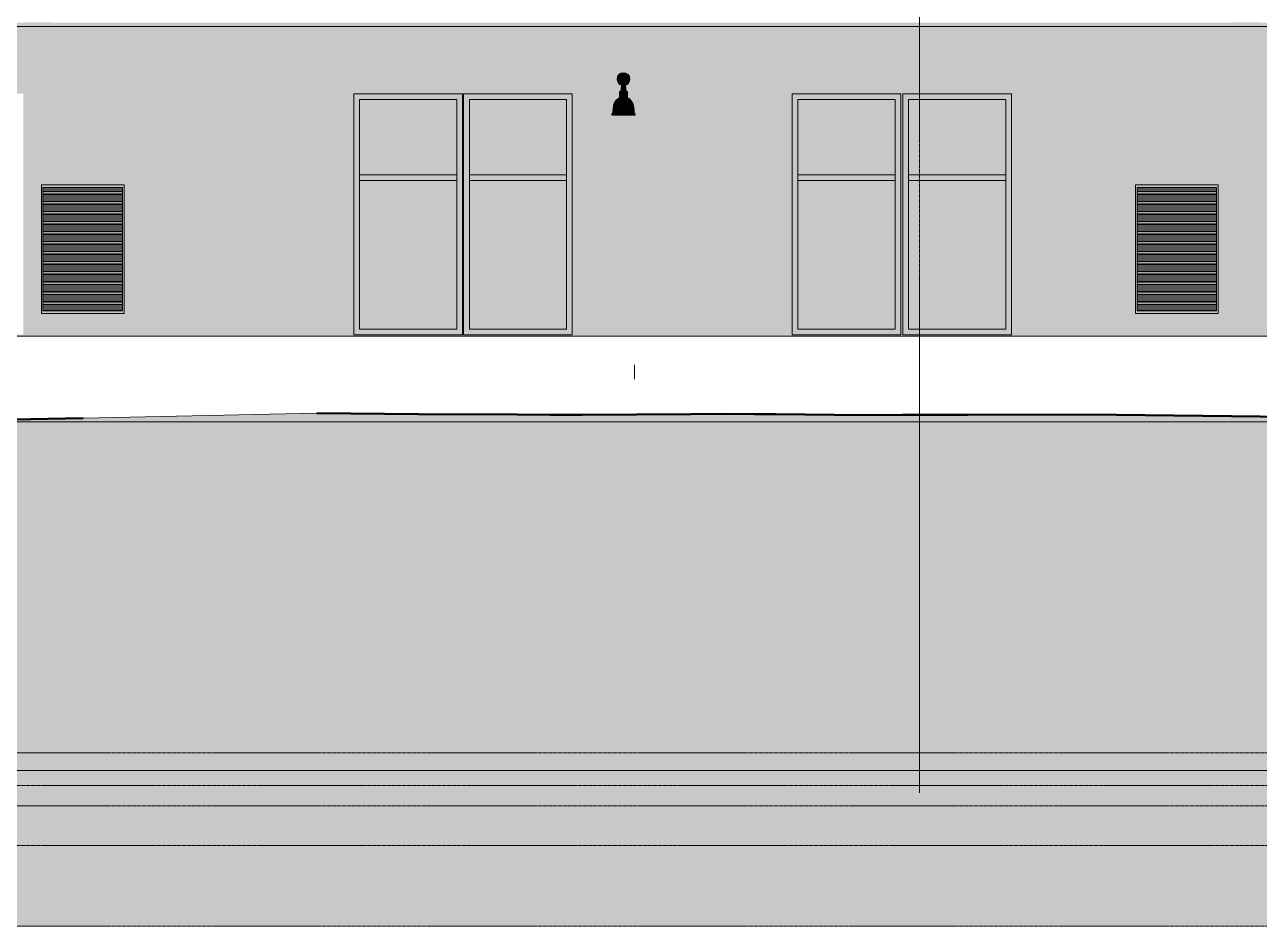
# Model space of a CAD drawing. Header units: inches. Extents: x 1750 to 8392, y -264 to 660.
# Drawn here: x 6224.4 to 6656.6, y -206.6 to 109.1 of the extents above; entities that cross this region are included whole.
import ezdxf

# ---------------------------------------------------------------- set-up
doc = ezdxf.new("R2010")
doc.units = ezdxf.units.IN
doc.header["$MEASUREMENT"] = 0
for name, pattern in [('Aligning Line 1_8_', [0.25, 0.125, -0.125]), ('Grid Line 1_2_', [0.875, 0.5, -0.125, 0.125, -0.125]), ('Hidden 1_8_', [0.1875, 0.125, -0.0625])]:
    doc.linetypes.add(name, pattern=pattern)
for name, color, linetype, lineweight in [('0-4', 50, 'Continuous', 5), ('A-CLNG-1', 13, 'Continuous', 5), ('A-CLNG-2', 13, 'Continuous', 9), ('A-DETL-HDLN-1', 7, 'Hidden 1_8_', 9), ('A-FLOR-LEVL-1', 51, 'Grid Line 1_2_', 9), ('A-GENM', 5, 'Continuous', 9), ('A-GLAZ-1', 151, 'Continuous', 9), ('A-WALL-2', 113, 'Continuous', 9), ('A-WALL-PATT-1', 111, 'Continuous', 9), ('C-TOPO', 7, 'Continuous', 9), ('C-TOPO-1', 250, 'Continuous', 50), ('E-LITE-EQPM', 33, 'Continuous', 9), ('G-ANNO-SYMB', 111, 'Aligning Line 1_8_', 9), ('G-ANNO-SYMB-1', 147, 'Aligning Line 1_8_', 9), ('S-GRID-1', 1, 'Grid Line 1_2_', 9)]:
    doc.layers.add(name, color=color, linetype=linetype, lineweight=lineweight)

# ---------------------------------------------------------------- blocks, each defined once
blk = doc.blocks.new('CTR  - Topography_rvt-2-BUILDING ELEVATION - NORTH')
at = {"layer": 'C-TOPO'}
h = blk.add_hatch(dxfattribs=at)
h.set_pattern_fill('FP_53', color=256, style=0, pattern_type=2)
h.set_pattern_definition([(0, (12, 0), (24, 24), [24, -24]), (0, (12, 9), (24, 24), [24, -24]), (0, (12, 18), (24, 24), [24, -24]), (90, (15, 21), (-24, 24), [24, -24]), (90, (24, 21), (-24, 24), [24, -24]), (90, (33, 21), (-24, 24), [24, -24])])
h.paths.add_polyline_path([(-12266.32, -206.56), (-9756.5, -206.56), (-9756.5, -5.97), (-9850.93, -12.8), (-9884.03, -18), (-9993.08, -25.01), (-10043.15, -28.41), (-10085.62, -27.08), (-10085.62, -27.08), (-10090.52, -26.93), (-10093.89, -27.25), (-10098.38, -27.25), (-10127.62, -30), (-10150.81, -29.98), (-10171.39, -29.95), (-10408.3, -27.43), (-10466.25, -27.56), (-10486.95, -27.6), (-10517.54, -27.24), (-10526.34, -27.22), (-10534.89, -27.12), (-10585.35, -27.54), (-10642.59, -27.26), (-10678.15, -26.98), (-10823.04, -29.95), (-10880.28, -30), (-12280.07, -30), (-12280.07, -206.56), (-12266.59, -206.56)], flags=0)
for p, q in [((-10783.67, 0), (-10731.31, 0)), ((-10674.82, 0), (-10731.31, 0)), ((-10601.9, 0), (-10674.82, 0)), ((-10601.9, 0), (-10519.66, 0)), ((-10519.66, 0), (-10445.05, 0)), ((-10445.05, 0), (-10389.1, 0)), ((-10338.22, 0), (-10389.1, 0)), ((-10823.04, -29.95), (-10759.96, -28.66)), ((-10678.15, -26.98), (-10759.96, -28.66)), ((-10642.59, -27.26), (-10678.15, -26.98)), ((-10642.59, -27.26), (-10608.1, -27.4)), ((-10608.1, -27.4), (-10596.55, -27.49)), ((-10585.35, -27.54), (-10596.55, -27.49)), ((-10547.26, -27.22), (-10585.35, -27.54)), ((-10547.26, -27.22), (-10534.89, -27.12)), ((-10534.89, -27.12), (-10524.96, -27.24)), ((-10517.54, -27.24), (-10524.96, -27.24)), ((-10486.95, -27.6), (-10517.54, -27.24)), ((-10486.95, -27.6), (-10473.28, -27.56)), ((-10450.41, -27.55), (-10473.28, -27.56)), ((-10450.41, -27.55), (-10408.3, -27.43)), ((-10408.3, -27.43), (-10318.31, -28.39))]:
    blk.add_line(p, q, dxfattribs=at)
at = {"layer": 'C-TOPO-1'}
for p, q in [((-10759.96, -28.66), (-10823.04, -29.95)), ((-10642.59, -27.26), (-10678.15, -26.98)), ((-10608.1, -27.4), (-10642.59, -27.26)), ((-10596.55, -27.49), (-10608.1, -27.4)), ((-10585.35, -27.54), (-10596.55, -27.49)), ((-10547.26, -27.22), (-10585.35, -27.54)), ((-10534.89, -27.12), (-10547.26, -27.22)), ((-10524.96, -27.24), (-10534.89, -27.12)), ((-10517.54, -27.24), (-10524.96, -27.24)), ((-10486.95, -27.6), (-10517.54, -27.24)), ((-10473.28, -27.56), (-10486.95, -27.6)), ((-10450.41, -27.55), (-10473.28, -27.56)), ((-10408.3, -27.43), (-10450.41, -27.55)), ((-10318.31, -28.39), (-10408.3, -27.43))]:
    blk.add_line(p, q, dxfattribs=at)
blk = doc.blocks.new('CTR - 1st Phase - Common Walls_rvt-2-BUILDING ELEVATION - NORTH')
at = {"layer": 'A-DETL-HDLN-1'}
blk.add_line((-10567.04, -15.05), (-10567.04, -9.9), dxfattribs=at)
at = {"layer": 'A-FLOR-LEVL-1'}
for p, q in [((-12376.81, 0), (-9659.78, 0)), ((-12376.81, -30), (-9659.78, -30)), ((-12376.81, -152), (-9659.78, -152))]:
    blk.add_line(p, q, dxfattribs=at)
at = {"layer": 'G-ANNO-SYMB-1'}
for p, q in [((-9756.5, -145.84), (-12280.04, -145.84)), ((-9756.5, -164.42), (-12280.07, -164.42))]:
    blk.add_line(p, q, dxfattribs=at)
blk = doc.blocks.new('CTR - 1st Phase -Stairs _ Elevators_rvt-2-BUILDING ELEVATION - NORTH')
at = {"layer": 'A-FLOR-LEVL-1'}
for p, q in [((-12376.81, 0), (-9659.78, 0)), ((-12376.81, -30), (-9659.78, -30)), ((-12376.81, -152), (-9659.78, -152))]:
    blk.add_line(p, q, dxfattribs=at)
at = {"layer": 'G-ANNO-SYMB-1'}
blk.add_line((-9756.5, -206.49), (-12280.07, -206.49), dxfattribs=at)
blk = doc.blocks.new('_THE_ WINDOW _ DOOR - Window - 1st Floor-V39-BUILDING ELEVATION - NORTH')
at = {"layer": 'A-GLAZ-1'}
h = blk.add_hatch(color=256, dxfattribs=at)
h.paths.add_polyline_path([(-10281.01, 0.5), (-10242.99, 0.5), (-10242.99, 84.88), (-10281.01, 84.88), (-10281.01, 68.53)], flags=0)
h.paths.add_polyline_path([(-10244.99, 2.5), (-10279.01, 2.5), (-10279.01, 82.88), (-10244.99, 82.88), (-10244.99, 68.53)], flags=0)
h = blk.add_hatch(color=256, dxfattribs=at)
h.paths.add_polyline_path([(-10279.01, 2.5), (-10244.99, 2.5), (-10244.99, 54.5), (-10279.01, 54.5), (-10279.01, 36.53)], flags=0)
h.paths.add_polyline_path([(-10271.36, 56.5), (-10244.99, 56.5), (-10244.99, 82.88), (-10279.01, 82.88), (-10279.01, 56.5)], flags=0)
blk.add_hatch(color=256, dxfattribs=at).paths.add_polyline_path([(-10244.99, 54.5), (-10244.99, 56.5), (-10279.01, 56.5), (-10279.01, 54.5), (-10250.64, 54.5)], flags=0)
for p, q in [((-10242.99, 84.88), (-10281.01, 84.88)), ((-10281.01, 84.88), (-10281.01, 0.5)), ((-10279.01, 2.5), (-10279.01, 82.88)), ((-10279.01, 82.88), (-10244.99, 82.88)), ((-10244.99, 82.88), (-10244.99, 2.5)), ((-10242.99, 0.5), (-10242.99, 84.88)), ((-10279.01, 56.5), (-10279.01, 54.5)), ((-10244.99, 56.5), (-10279.01, 56.5)), ((-10244.99, 54.5), (-10244.99, 56.5)), ((-10279.01, 54.5), (-10244.99, 54.5)), ((-10281.01, 0.5), (-10242.99, 0.5)), ((-10244.99, 2.5), (-10279.01, 2.5))]:
    blk.add_line(p, q, dxfattribs=at)
blk = doc.blocks.new('_THE_ WINDOW _ DOOR - Window - 1st Floor-2480458-BUILDING ELEVATION - NORTH')
at = {"layer": 'A-GLAZ-1'}
h = blk.add_hatch(color=256, dxfattribs=at)
h.paths.add_polyline_path([(-10475.76, 0.5), (-10473.76, 0.5), (-10473.76, 84.88), (-10511.79, 84.88), (-10511.79, 0.5), (-10509.79, 0.5)], flags=0)
h.paths.add_polyline_path([(-10475.76, 2.5), (-10509.79, 2.5), (-10509.79, 82.88), (-10475.76, 82.88), (-10475.76, 22.68)], flags=0)
h = blk.add_hatch(color=256, dxfattribs=at)
h.paths.add_polyline_path([(-10509.79, 2.5), (-10475.76, 2.5), (-10475.76, 54.5), (-10509.79, 54.5), (-10509.79, 22.68)], flags=0)
h.paths.add_polyline_path([(-10502.14, 56.5), (-10475.76, 56.5), (-10475.76, 82.88), (-10509.79, 82.88), (-10509.79, 56.5), (-10505.68, 56.5)], flags=0)
blk.add_hatch(color=256, dxfattribs=at).paths.add_polyline_path([(-10475.76, 54.5), (-10475.76, 56.5), (-10509.79, 56.5), (-10509.79, 54.5), (-10504.14, 54.5)], flags=0)
for p, q in [((-10511.79, 84.88), (-10511.79, 0.5)), ((-10473.76, 84.88), (-10511.79, 84.88)), ((-10509.79, 82.88), (-10475.76, 82.88)), ((-10509.79, 2.5), (-10509.79, 82.88)), ((-10475.76, 82.88), (-10475.76, 2.5)), ((-10473.76, 0.5), (-10473.76, 84.88)), ((-10475.76, 56.5), (-10509.79, 56.5)), ((-10509.79, 56.5), (-10509.79, 54.5)), ((-10475.76, 54.5), (-10475.76, 56.5)), ((-10509.79, 54.5), (-10475.76, 54.5)), ((-10511.79, 0.5), (-10473.76, 0.5)), ((-10475.76, 2.5), (-10509.79, 2.5))]:
    blk.add_line(p, q, dxfattribs=at)
blk = doc.blocks.new('VISA-OW2400-02-SASS - OW2400-L30K-MVOLT-2031435-BUILDING ELEVATION - NORTH')
at = {"layer": 'E-LITE-EQPM'}
h = blk.add_hatch(color=256, dxfattribs=at)
h.paths.add_polyline_path([(-10214.5, 90.79), (-10214.37, 90.73), (-10214.34, 90.77), (-10214.5, 90.79)], flags=0)
h.paths.add_polyline_path([(-10214.99, 87.83), (-10214.79, 89.24), (-10215.13, 89.55), (-10215.17, 89.68), (-10215.19, 89.69), (-10215.24, 90.05), (-10215.14, 90.32), (-10215.13, 90.38), (-10215.12, 90.44), (-10214.82, 90.73), (-10214.72, 90.75), (-10214.56, 90.84), (-10214.55, 90.79), (-10214.5, 90.79), (-10214.44, 90.84), (-10214.39, 90.79), (-10214.31, 90.85), (-10214.1, 90.75), (-10214.15, 90.83), (-10213.97, 90.72), (-10213.85, 90.65), (-10213.69, 90.46), (-10213.58, 90.19), (-10213.57, 90.02), (-10213.64, 89.66), (-10213.69, 89.63), (-10213.79, 89.41), (-10213.86, 89.35), (-10214.04, 89.22), (-10213.81, 87.83), (-10213.28, 88.05), (-10212.81, 88.41), (-10212.42, 88.96), (-10212.23, 89.42), (-10212.15, 90), (-10212.23, 90.58), (-10212.45, 91.13), (-10212.81, 91.59), (-10213.28, 91.95), (-10213.82, 92.17), (-10214.4, 92.25), (-10214.98, 92.17), (-10215.53, 91.95), (-10215.99, 91.59), (-10216.35, 91.13), (-10216.58, 90.53), (-10216.65, 90), (-10216.58, 89.42), (-10216.35, 88.88), (-10215.99, 88.41), (-10215.53, 88.05), (-10215.13, 87.89)], flags=0)
h = blk.add_hatch(color=256, dxfattribs=at)
h.paths.add_polyline_path([(-10214.4, 89.22), (-10214.42, 90.72), (-10214.56, 90.79), (-10214.59, 90.79), (-10214.6, 90.84), (-10214.71, 90.79), (-10214.75, 90.79), (-10215.14, 90.41), (-10215.14, 90.32), (-10215.21, 90.2), (-10215.23, 89.97), (-10215.17, 89.68), (-10215.13, 89.65), (-10215.13, 89.54), (-10214.77, 89.22), (-10214.48, 89.22)], flags=0)
h.paths.add_polyline_path([(-10214.4, 90.77), (-10214.48, 90.84), (-10214.5, 90.79), (-10214.4, 90.77)], flags=0)
for points in [[(-10214.12, 89.22), (-10214.04, 89.22), (-10213.72, 89.53), (-10213.67, 89.67), (-10213.63, 89.67), (-10213.57, 89.82), (-10213.57, 90.02), (-10213.58, 90.19), (-10213.69, 90.46), (-10213.85, 90.65), (-10214.07, 90.8), (-10214.13, 90.79), (-10214.15, 90.75), (-10214.36, 90.84), (-10214.4, 90.77), (-10214.31, 90.77), (-10214.4, 90.67), (-10214.4, 89.22), (-10214.13, 89.22)], [(-10214.83, 85.93), (-10214.4, 85.93), (-10214.4, 89.22), (-10214.77, 89.22), (-10215.27, 85.93), (-10214.88, 85.93)], [(-10213.82, 85.93), (-10213.5, 85.93), (-10214.07, 89.22), (-10214.4, 89.22), (-10214.4, 85.93), (-10213.85, 85.93)], [(-10215.34, 80.85), (-10214.4, 80.85), (-10214.4, 83.41), (-10215.85, 83.41), (-10216.74, 82.8), (-10217.45, 81.93), (-10217.8, 80.85), (-10215.58, 80.85)], [(-10214.73, 85.29), (-10214.4, 85.29), (-10214.4, 85.54), (-10215.85, 85.54), (-10215.85, 85.29), (-10214.75, 85.29)], [(-10215.85, 83.41), (-10214.4, 83.41), (-10214.42, 83.66), (-10215.85, 83.66)], [(-10215.69, 83.72), (-10214.4, 83.72), (-10214.4, 85.22), (-10215.78, 85.22), (-10215.75, 83.72)], [(-10214.75, 85.54), (-10214.4, 85.54), (-10214.4, 85.65), (-10214.4, 85.67), (-10214.4, 85.7), (-10215.4, 85.67), (-10215.4, 85.65), (-10215.69, 85.62), (-10215.75, 85.54), (-10214.76, 85.54)], [(-10215.6, 85.22), (-10214.4, 85.22), (-10214.4, 85.29), (-10215.66, 85.29)], [(-10214.75, 83.66), (-10214.4, 83.67), (-10214.4, 83.72), (-10215.6, 83.72), (-10215.61, 83.66), (-10214.76, 83.66)], [(-10215.29, 85.74), (-10215.18, 85.72), (-10215.19, 85.7), (-10214.98, 85.72), (-10214.75, 85.72), (-10214.56, 85.7), (-10214.4, 85.73), (-10214.4, 85.93), (-10215.3, 85.93), (-10215.35, 85.82), (-10215.27, 85.81)], [(-10213.93, 85.7), (-10213.68, 85.72), (-10213.57, 85.73), (-10213.5, 85.74), (-10213.51, 85.77), (-10213.5, 85.8), (-10213.45, 85.8), (-10213.41, 85.8), (-10213.5, 85.93), (-10214.4, 85.93), (-10214.4, 85.7), (-10214.04, 85.71), (-10213.93, 85.7)], [(-10213.05, 85.54), (-10213.15, 85.64), (-10214.4, 85.7), (-10214.4, 85.67), (-10214.4, 85.65), (-10214.4, 85.54), (-10213.11, 85.54)], [(-10213.46, 85.29), (-10212.95, 85.29), (-10212.95, 85.54), (-10214.4, 85.54), (-10214.39, 85.29), (-10213.47, 85.29)], [(-10213.97, 85.22), (-10213.21, 85.22), (-10213.15, 85.29), (-10214.4, 85.29), (-10214.4, 85.22), (-10214.04, 85.22)], [(-10213.02, 83.72), (-10213.02, 85.22), (-10214.4, 85.22), (-10214.4, 83.72), (-10213.05, 83.72)], [(-10214.06, 83.66), (-10213.15, 83.66), (-10213.21, 83.72), (-10214.4, 83.72), (-10214.4, 83.66), (-10214.1, 83.66)], [(-10213.01, 83.41), (-10212.95, 83.41), (-10212.95, 83.66), (-10214.4, 83.66), (-10214.4, 83.41), (-10213.05, 83.41)], [(-10213.47, 80.85), (-10211, 80.85), (-10211.41, 82.01), (-10212.21, 82.91), (-10213.01, 83.41), (-10214.4, 83.41), (-10214.4, 80.85), (-10213.66, 80.85)], [(-10218.4, 77.38), (-10214.4, 77.38), (-10214.4, 77.98), (-10218.4, 77.98)], [(-10215.79, 77.98), (-10214.4, 77.98), (-10214.4, 80.85), (-10217.8, 80.85), (-10218.09, 79.24), (-10218.14, 78.7), (-10218.15, 77.98), (-10216.85, 77.98)], [(-10213.32, 77.98), (-10210.65, 77.98), (-10210.68, 78.79), (-10210.76, 79.6), (-10211, 80.85), (-10214.4, 80.85), (-10214.4, 77.98), (-10213.38, 77.98)], [(-10210.89, 77.38), (-10210.41, 77.38), (-10210.41, 77.98), (-10214.4, 77.98), (-10214.4, 77.38), (-10210.97, 77.38)]]:
    blk.add_hatch(color=256, dxfattribs=at).paths.add_polyline_path(points, flags=0)
for p, q in [((-10214.83, 89.22), (-10215.35, 85.93)), ((-10214.4, 89.22), (-10214.77, 89.22)), ((-10214.04, 89.22), (-10214.4, 89.22)), ((-10213.46, 85.93), (-10213.98, 89.22)), ((-10215.85, 85.54), (-10215.85, 85.29)), ((-10214.4, 85.54), (-10215.85, 85.54)), ((-10215.85, 85.29), (-10215.78, 85.22)), ((-10214.4, 85.29), (-10215.85, 85.29)), ((-10215.78, 83.72), (-10215.85, 83.66)), ((-10215.85, 83.66), (-10215.85, 83.41)), ((-10214.4, 83.66), (-10215.85, 83.66)), ((-10214.4, 83.41), (-10215.85, 83.41)), ((-10215.78, 85.22), (-10215.78, 83.72)), ((-10214.4, 85.22), (-10215.78, 85.22)), ((-10214.4, 83.72), (-10215.78, 83.72)), ((-10214.4, 85.7), (-10215.52, 85.7)), ((-10215.35, 85.7), (-10215.09, 85.7)), ((-10214.4, 85.93), (-10215.3, 85.93)), ((-10213.5, 85.93), (-10214.4, 85.93)), ((-10213.29, 85.7), (-10214.4, 85.7)), ((-10212.95, 85.54), (-10214.4, 85.54)), ((-10212.95, 85.29), (-10214.4, 85.29)), ((-10213.02, 85.22), (-10214.4, 85.22)), ((-10213.02, 83.72), (-10214.4, 83.72)), ((-10212.95, 83.66), (-10214.4, 83.66)), ((-10212.95, 83.41), (-10214.4, 83.41)), ((-10213.71, 85.7), (-10213.29, 85.7)), ((-10213.02, 85.22), (-10212.95, 85.29)), ((-10213.02, 83.72), (-10213.02, 85.22)), ((-10212.95, 83.66), (-10213.02, 83.72)), ((-10212.95, 85.29), (-10212.95, 85.54)), ((-10212.95, 83.41), (-10212.95, 83.66)), ((-10218.46, 77.98), (-10218.46, 77.38)), ((-10218.4, 77.98), (-10214.4, 77.98)), ((-10214.4, 77.98), (-10210.41, 77.98)), ((-10210.35, 77.38), (-10210.35, 77.98)), ((-10214.4, 77.38), (-10218.4, 77.38)), ((-10210.41, 77.38), (-10214.4, 77.38))]:
    blk.add_line(p, q, dxfattribs=at)
at = {"layer": 'E-LITE-EQPM', "flags": 128}
for points in [[(-10214.83, 89.22), (-10214.86, 89.24), (-10214.89, 89.26), (-10214.91, 89.29), (-10214.94, 89.31), (-10214.97, 89.34), (-10215, 89.36), (-10215.02, 89.39), (-10215.05, 89.42), (-10215.07, 89.45), (-10215.09, 89.48), (-10215.11, 89.51), (-10215.13, 89.54), (-10215.15, 89.57), (-10215.16, 89.6), (-10215.18, 89.64), (-10215.19, 89.67), (-10215.2, 89.71), (-10215.22, 89.74), (-10215.23, 89.78), (-10215.23, 89.81), (-10215.24, 89.85), (-10215.25, 89.89), (-10215.25, 89.92), (-10215.25, 89.96), (-10215.25, 90), (-10215.25, 90.03), (-10215.25, 90.07), (-10215.25, 90.11), (-10215.24, 90.14), (-10215.24, 90.18), (-10215.23, 90.22), (-10215.22, 90.25), (-10215.21, 90.29), (-10215.2, 90.32), (-10215.18, 90.36), (-10215.17, 90.39), (-10215.15, 90.42), (-10215.13, 90.46), (-10215.12, 90.49), (-10215.1, 90.52), (-10215.07, 90.55), (-10215.05, 90.58), (-10215.03, 90.61), (-10215, 90.63), (-10214.98, 90.66), (-10214.95, 90.68), (-10214.92, 90.71), (-10214.89, 90.73), (-10214.86, 90.75), (-10214.83, 90.77), (-10214.8, 90.79), (-10214.77, 90.81), (-10214.74, 90.83), (-10214.7, 90.84), (-10214.67, 90.86), (-10214.64, 90.87), (-10214.6, 90.88), (-10214.56, 90.89), (-10214.53, 90.9), (-10214.49, 90.91), (-10214.46, 90.91), (-10214.42, 90.92), (-10214.4, 90.92)], [(-10214.4, 90.92), (-10214.37, 90.92), (-10214.33, 90.91), (-10214.29, 90.91), (-10214.26, 90.9), (-10214.22, 90.89), (-10214.19, 90.88), (-10214.15, 90.87), (-10214.12, 90.85), (-10214.08, 90.84), (-10214.05, 90.82), (-10214.02, 90.8), (-10213.99, 90.78), (-10213.95, 90.76), (-10213.92, 90.74), (-10213.9, 90.72), (-10213.87, 90.7), (-10213.84, 90.67), (-10213.81, 90.65), (-10213.79, 90.62), (-10213.76, 90.59), (-10213.74, 90.56), (-10213.72, 90.53), (-10213.7, 90.5), (-10213.68, 90.47), (-10213.66, 90.44), (-10213.64, 90.41), (-10213.63, 90.37), (-10213.61, 90.34), (-10213.6, 90.3), (-10213.59, 90.27), (-10213.58, 90.23), (-10213.57, 90.2), (-10213.56, 90.16), (-10213.56, 90.12), (-10213.55, 90.09), (-10213.55, 90.05), (-10213.55, 90.01), (-10213.55, 89.98), (-10213.55, 89.94), (-10213.56, 89.9), (-10213.56, 89.87), (-10213.57, 89.83), (-10213.57, 89.79), (-10213.58, 89.76), (-10213.59, 89.72), (-10213.61, 89.69), (-10213.62, 89.65), (-10213.63, 89.62), (-10213.65, 89.59), (-10213.67, 89.55), (-10213.68, 89.52), (-10213.7, 89.49), (-10213.73, 89.46), (-10213.75, 89.43), (-10213.77, 89.4), (-10213.8, 89.38), (-10213.82, 89.35), (-10213.85, 89.32), (-10213.88, 89.3), (-10213.9, 89.28), (-10213.93, 89.25), (-10213.96, 89.23), (-10213.98, 89.22)], [(-10217.85, 80.85), (-10217.82, 80.99), (-10217.79, 81.12), (-10217.75, 81.26), (-10217.7, 81.4), (-10217.65, 81.53), (-10217.59, 81.66), (-10217.53, 81.79), (-10217.46, 81.91), (-10217.39, 82.04), (-10217.31, 82.16), (-10217.23, 82.28), (-10217.14, 82.39), (-10217.05, 82.5), (-10216.95, 82.61), (-10216.85, 82.71), (-10216.75, 82.81), (-10216.64, 82.9), (-10216.53, 82.99), (-10216.42, 83.08), (-10216.3, 83.16), (-10216.18, 83.23), (-10216.05, 83.3), (-10215.93, 83.37), (-10215.85, 83.41)], [(-10215.85, 85.54), (-10215.84, 85.56), (-10215.83, 85.57), (-10215.81, 85.58), (-10215.8, 85.59), (-10215.79, 85.61), (-10215.77, 85.62), (-10215.76, 85.63), (-10215.74, 85.64), (-10215.73, 85.65), (-10215.71, 85.66), (-10215.7, 85.66), (-10215.68, 85.67), (-10215.66, 85.68), (-10215.64, 85.68), (-10215.63, 85.69), (-10215.61, 85.69), (-10215.59, 85.7), (-10215.57, 85.7), (-10215.57, 85.7)], [(-10215.57, 85.7), (-10215.56, 85.7), (-10215.55, 85.7), (-10215.55, 85.7), (-10215.54, 85.71), (-10215.53, 85.71), (-10215.52, 85.71), (-10215.51, 85.71), (-10215.5, 85.71), (-10215.49, 85.72), (-10215.48, 85.72), (-10215.48, 85.72), (-10215.47, 85.73), (-10215.46, 85.73), (-10215.45, 85.74), (-10215.45, 85.74), (-10215.44, 85.75), (-10215.43, 85.75), (-10215.42, 85.76), (-10215.42, 85.76), (-10215.41, 85.77), (-10215.4, 85.78), (-10215.4, 85.78), (-10215.39, 85.79), (-10215.39, 85.8), (-10215.38, 85.81), (-10215.38, 85.81), (-10215.37, 85.82), (-10215.37, 85.83), (-10215.37, 85.84), (-10215.36, 85.85), (-10215.36, 85.85), (-10215.36, 85.86), (-10215.35, 85.87), (-10215.35, 85.88), (-10215.35, 85.89), (-10215.35, 85.9), (-10215.35, 85.91), (-10215.35, 85.92), (-10215.35, 85.93), (-10215.35, 85.93)], [(-10213.46, 85.93), (-10213.46, 85.92), (-10213.46, 85.91), (-10213.46, 85.9), (-10213.45, 85.89), (-10213.45, 85.88), (-10213.45, 85.87), (-10213.45, 85.87), (-10213.45, 85.86), (-10213.44, 85.85), (-10213.44, 85.84), (-10213.44, 85.83), (-10213.43, 85.82), (-10213.43, 85.82), (-10213.42, 85.81), (-10213.42, 85.8), (-10213.41, 85.79), (-10213.41, 85.79), (-10213.4, 85.78), (-10213.39, 85.77), (-10213.39, 85.77), (-10213.38, 85.76), (-10213.37, 85.75), (-10213.37, 85.75), (-10213.36, 85.74), (-10213.35, 85.74), (-10213.35, 85.73), (-10213.34, 85.73), (-10213.33, 85.72), (-10213.32, 85.72), (-10213.31, 85.72), (-10213.3, 85.71), (-10213.3, 85.71), (-10213.29, 85.71), (-10213.28, 85.71), (-10213.27, 85.71), (-10213.26, 85.7), (-10213.25, 85.7), (-10213.24, 85.7), (-10213.23, 85.7), (-10213.23, 85.7)], [(-10213.23, 85.7), (-10213.21, 85.7), (-10213.2, 85.69), (-10213.18, 85.69), (-10213.16, 85.68), (-10213.14, 85.68), (-10213.13, 85.67), (-10213.11, 85.66), (-10213.09, 85.66), (-10213.08, 85.65), (-10213.06, 85.64), (-10213.05, 85.63), (-10213.03, 85.62), (-10213.02, 85.61), (-10213, 85.59), (-10212.99, 85.58), (-10212.98, 85.57), (-10212.97, 85.56), (-10212.95, 85.54), (-10212.95, 85.54)], [(-10212.95, 83.41), (-10212.82, 83.34), (-10212.7, 83.28), (-10212.58, 83.2), (-10212.46, 83.12), (-10212.34, 83.04), (-10212.23, 82.95), (-10212.12, 82.86), (-10212.01, 82.77), (-10211.91, 82.67), (-10211.81, 82.56), (-10211.72, 82.45), (-10211.63, 82.34), (-10211.54, 82.23), (-10211.46, 82.11), (-10211.39, 81.99), (-10211.32, 81.86), (-10211.25, 81.74), (-10211.19, 81.61), (-10211.14, 81.47), (-10211.09, 81.34), (-10211.04, 81.2), (-10211, 81.07), (-10210.97, 80.93), (-10210.95, 80.85)], [(-10218.21, 77.98), (-10218.14, 78.83), (-10218.04, 79.68), (-10217.91, 80.52), (-10217.85, 80.85)], [(-10210.95, 80.85), (-10210.81, 80), (-10210.69, 79.16), (-10210.62, 78.3), (-10210.6, 77.98)]]:
    blk.add_lwpolyline(points, dxfattribs=at)
at = {"layer": 'E-LITE-EQPM'}
for start, end in [(360, 180), (180, 254.7454), (285.2546, 360)]:
    blk.add_arc((-10214.4, 90), 2.25, start, end, dxfattribs=at)
blk = doc.blocks.new('V-Series_EWC4_SPVU_RFA_2015 - 1ST FLOOR-V61-BUILDING ELEVATION - NORTH')
at = {"layer": 'A-GENM'}
h = blk.add_hatch(color=256, dxfattribs=at)
h.paths.add_polyline_path([(-10746.19, 8), (-10745.63, 8), (-10745.63, 53), (-10774.63, 53), (-10774.63, 8), (-10761.98, 8)], flags=0)
h.paths.add_polyline_path([(-10774.06, 8.94), (-10774.06, 52.06), (-10746.19, 52.06), (-10746.19, 8.94), (-10769.39, 8.94)], flags=0)
h = blk.add_hatch(dxfattribs=at)
h.set_pattern_fill('FP_80', color=256, style=0, pattern_type=2)
h.set_pattern_definition([(0, (-10748.767, -146.361), (0, 0.5), [])])
h.paths.add_polyline_path([(-10769.39, 8.94), (-10746.19, 8.94), (-10746.19, 52.06), (-10774.06, 52.06), (-10774.06, 8.94)], flags=0)
for p, q in [((-10745.63, 53), (-10774.63, 53)), ((-10774.63, 53), (-10774.63, 8)), ((-10774.06, 52.06), (-10774.06, 8.94)), ((-10746.19, 52.06), (-10774.06, 52.06)), ((-10774.06, 52.06), (-10746.19, 52.06)), ((-10774.06, 8.94), (-10774.06, 52.06)), ((-10746.19, 8.94), (-10746.19, 52.06)), ((-10746.19, 52.06), (-10746.19, 8.94)), ((-10745.63, 8), (-10745.63, 53)), ((-10774.06, 8.94), (-10746.19, 8.94)), ((-10746.19, 8.94), (-10774.06, 8.94)), ((-10774.63, 8), (-10745.63, 8))]:
    blk.add_line(p, q, dxfattribs=at)

msp = doc.modelspace()

# ---------------------------------------------------------------- hatches: boundary and pattern name
at = {"layer": 'A-CLNG-1'}
msp.add_hatch(color=256, dxfattribs=at).paths.add_polyline_path([(7011.7967, 108.375), (7024.4392, 108.375), (7024.4392, 109.75), (6656.5642, 109.75), (6656.5642, 109.875), (6646.8142, 109.875), (6646.8142, 109.75), (6646.6892, 109.75), (6646.6884, 109.75), (6234.2267, 109.75), (6234.2267, 109.875), (6224.4767, 109.8527), (6224.4767, 109.75), (5916.7767, 109.75), (5916.7767, 109.875), (5907.0267, 109.8321), (5907.0267, 109.75), (5571.2392, 109.75), (5571.2392, 108.375), (6995.7892, 108.375)], flags=0)
at = {"layer": 'A-WALL-PATT-1'}
h = msp.add_hatch(dxfattribs=at)
h.set_pattern_fill('FP_67', color=256, style=0, pattern_type=2)
h.set_pattern_definition([(0, (5577.8896, -29.2), (0, 4), []), (90, (5577.89, -29.2), (-8, 8), [4, -28]), (90, (5593.89, -25.2), (-8, 8), [4, -28])])
h.paths.add_polyline_path([(6038.6892, 75.5), (6065.4557, 68.4979), (6040.8114, 74.9438)], flags=0)
h.paths.add_polyline_path([(5991.7642, -16), (5991.7642, 36), (5994.2642, 36), (5994.2642, 84.875), (6032.2892, 84.875), (6032.2892, 73.832), (6038.6892, 75.5), (6077.6892, 65.2384), (6077.6892, 56.8187), (6053.1476, 68.5291), (6077.5801, 56.7493), (6054.9527, 50.7957), (6041.4126, 71.2901), (6054.6892, 50.767), (6032.2892, 50.767), (6032.2892, 36), (6109.0892, 36), (6109.0892, 84.875), (6147.1142, 84.875), (6147.1142, 0.5), (6130.4142, 0.5), (6130.4142, -0.75), (6181.5876, -0.7106), (6184.3892, -0.2429), (6184.3559, 10.5729), (6184.2397, 10.7422), (6184.1648, 10.9444), (6184.1392, 11.3823), (6184.1648, 35.3785), (6184.2397, 35.5807), (6184.3589, 35.7544), (6184.5142, 35.8877), (6184.6951, 35.9714), (6184.8892, 36), (6185.0833, 35.9714), (6185.2642, 35.8877), (6185.4196, 35.7544), (6185.5387, 35.5807), (6185.6137, 35.3785), (6185.6392, 35.1615), (6185.6137, 10.9444), (6185.5387, 10.7422), (6185.3892, 10.4645), (6185.3892, -0.0826), (6185.8892, 0), (6781.0896, 0), (6781.3804, -0.75), (6781.5892, -0.7178), (6781.5559, 10.5729), (6781.4397, 10.7422), (6781.3648, 10.9444), (6781.3392, 11.3785), (6781.3648, 35.3785), (6781.4397, 35.5807), (6781.5589, 35.7544), (6781.7142, 35.8877), (6781.8951, 35.9714), (6782.0892, 36), (6782.2833, 35.9714), (6782.4642, 35.8877), (6782.6196, 35.7544), (6782.7387, 35.5807), (6782.8137, 35.3785), (6782.8392, 35.1615), (6782.8137, 10.9444), (6782.7387, 10.7422), (6782.5892, 10.4588), (6782.5892, -0.75), (6836.5642, -0.75), (6836.5642, 0.5), (6800.4767, 0.5), (6800.4767, 84.875), (6838.5017, 84.875), (6838.5017, 36), (6838.8767, 36), (6838.8767, 84.875), (6876.9017, 84.875), (6876.9017, 36), (6915.4892, 36), (6915.4892, 84.875), (6953.5142, 84.875), (6953.5142, 70.3901), (6973.0892, 75.5), (6995.7892, 69.5678), (6995.7892, 108.375), (5577.8892, 108.375), (5577.8892, -0.5521), (5704.3892, -0.5521), (5704.3892, 0), (5609.8892, 0), (5609.8892, 93), (5840.2892, 93), (5840.2892, 0), (5718.4591, 0), (5718.4591, -1.0489), (5753.8945, -4), (5777.9097, -4), (5922.0005, -16), (5986.5939, -16)], flags=0)
h.paths.add_polyline_path([(5705.8642, 0), (5710.4591, -0.3827), (5710.4591, 0)], flags=0)
h.paths.add_polyline_path([(5705.3892, -0.5521), (5705.8642, -0.5521), (5705.8642, 0), (5705.3892, 0), (5705.3892, -0.3011)], flags=0)
h.paths.add_polyline_path([(5974.5392, 0.5), (5936.5142, 0.5), (5936.5142, 84.875), (5974.5392, 84.875), (5974.5392, 22.6811)], flags=0)
h.paths.add_polyline_path([(6188.6771, 0.5), (6185.8892, 0.5), (6185.8892, 84.875), (6223.9142, 84.875), (6223.9142, 0.5), (6193.606, 0.5)], flags=0)
h.paths.add_polyline_path([(6339.6767, 0.5), (6339.6767, 84.875), (6377.7017, 84.875), (6377.7017, 0.5), (6365.9213, 0.5)], flags=0)
h.paths.add_polyline_path([(6378.0767, 0.5), (6378.0767, 84.875), (6416.1017, 84.875), (6416.1017, 0.5), (6380.9027, 0.5)], flags=0)
h.paths.add_polyline_path([(6493.0892, 0.5), (6493.0892, 84.875), (6531.1142, 84.875), (6531.1142, 0.5), (6495.0892, 0.5)], flags=0)
h.paths.add_polyline_path([(6761.8892, 0.5), (6723.8642, 0.5), (6723.8642, 84.875), (6761.8892, 84.875), (6761.8892, 68.5291)], flags=0)
h.paths.add_polyline_path([(6569.8892, 0.5), (6531.8642, 0.5), (6531.8642, 84.875), (6569.8892, 84.875), (6569.8892, 22.6811)], flags=0)
h.paths.add_polyline_path([(6230.2517, 8), (6230.2517, 53), (6259.2517, 53), (6259.2517, 8), (6230.8142, 8)], flags=0)
h.paths.add_polyline_path([(6613.2517, 8), (6613.2517, 53), (6642.2517, 53), (6642.2517, 8), (6613.8142, 8)], flags=0)
h.paths.add_polyline_path([(6995.7892, 36), (6995.7892, 52.4892), (6989.3527, 50.7957), (6975.8126, 71.2901), (6989.0892, 50.767), (6957.1078, 50.7957), (6970.3178, 71.2901), (6956.8258, 50.7957), (6953.5142, 51.667), (6953.5142, 36), (6992.0812, 36)], flags=0)
h.paths.add_polyline_path([(6995.7892, 64.5555), (6995.7892, 64.6265), (6987.5476, 68.5291), (6994.2291, 65.3077)], flags=0)
h.paths.add_polyline_path([(6032.2892, 65.6068), (6035.8825, 71.2366), (6032.2892, 65.7783)], flags=0)
h.paths.add_polyline_path([(6953.5142, 66.0622), (6958.5365, 68.5291), (6953.5142, 66.1234)], flags=0)
h.paths.add_polyline_path([(6995.7892, 69.5272), (6995.7892, 69.5509), (6992.0812, 70.5029)], flags=0)
h.paths.add_polyline_path([(6042.7625, 85.7022), (6042.3919, 85.7165), (6042.5644, 85.7022), (6042.7613, 85.7022)], flags=0)
h.paths.add_polyline_path([(6039.0083, 77.384), (6038.2942, 77.384), (6038.2942, 77.9781), (6038.5407, 78.0069), (6038.5967, 79.2383), (6038.6124, 79.4177), (6038.8916, 80.8452), (6039.3014, 82.0113), (6040.073, 82.8954), (6040.8401, 83.4062), (6040.8401, 83.6562), (6041.0343, 83.6562), (6041.0928, 83.7238), (6040.9077, 83.7238), (6040.9372, 85.2238), (6041.0928, 85.2238), (6041.0002, 85.2913), (6040.8401, 85.2913), (6040.8401, 85.5413), (6040.9372, 85.5413), (6041.0343, 85.6382), (6041.7092, 85.7222), (6041.5647, 85.7151), (6041.5207, 85.744), (6041.4949, 85.7609), (6041.3989, 85.744), (6041.3902, 85.8142), (6041.3377, 85.815), (6041.3902, 85.9275), (6041.6977, 87.8305), (6041.1642, 88.0514), (6040.6982, 88.409), (6040.3407, 88.875), (6040.1159, 89.4177), (6040.0392, 90), (6040.1159, 90.5823), (6040.3407, 91.125), (6040.7667, 91.6435), (6041.1642, 91.9486), (6041.7069, 92.1733), (6042.2892, 92.25), (6042.8716, 92.1733), (6043.4142, 91.9486), (6043.9296, 91.5267), (6044.2378, 91.125), (6044.4626, 90.5823), (6044.5392, 90), (6044.4626, 89.4177), (6044.2378, 88.875), (6043.8802, 88.409), (6043.4142, 88.0514), (6042.8814, 87.8267), (6043.2309, 85.8669), (6043.2309, 85.7994), (6043.1344, 85.7967), (6043.1344, 85.751), (6043.1515, 85.7063), (6042.787, 85.707), (6042.98, 85.702), (6043.5782, 85.6186), (6043.6708, 85.5413), (6043.7383, 85.5413), (6043.7383, 85.2913), (6043.5442, 85.2913), (6043.4857, 85.2238), (6043.6708, 85.2238), (6043.6413, 83.7238), (6043.4857, 83.7238), (6043.5824, 83.6562), (6043.7383, 83.6562), (6043.7383, 83.4062), (6044.6144, 82.8113), (6045.3338, 81.926), (6045.7402, 80.5722), (6045.9661, 79.4177), (6046.0381, 77.9781), (6046.2843, 77.9781), (6046.2843, 77.384), (6039.1077, 77.384)], flags=0)
h.paths.add_polyline_path([(5600.3672, 85.7022), (5599.9966, 85.7165), (5600.169, 85.7022), (5600.3659, 85.7022)], flags=0)
h.paths.add_polyline_path([(5597.447, 77.384), (5595.8989, 77.384), (5595.8989, 77.9781), (5596.1451, 77.9781), (5596.2014, 79.2383), (5596.2171, 79.4177), (5596.4963, 80.8452), (5596.9061, 82.0113), (5597.6777, 82.8954), (5598.4448, 83.4062), (5598.4448, 83.6562), (5598.6389, 83.6562), (5598.6975, 83.7238), (5598.5124, 83.7238), (5598.5419, 85.2238), (5598.6975, 85.2238), (5598.6049, 85.2913), (5598.4448, 85.2913), (5598.4448, 85.5413), (5598.5419, 85.5413), (5598.6389, 85.6382), (5599.3139, 85.7222), (5599.1694, 85.7151), (5599.1254, 85.744), (5599.0996, 85.7609), (5599.0036, 85.744), (5598.9949, 85.8142), (5598.9423, 85.815), (5598.9949, 85.9275), (5599.3024, 87.8305), (5598.7689, 88.0514), (5598.3029, 88.409), (5597.9454, 88.875), (5597.7206, 89.4177), (5597.6439, 90), (5597.7206, 90.5823), (5597.9454, 91.125), (5598.3029, 91.591), (5598.7689, 91.9486), (5599.3116, 92.1733), (5599.8939, 92.25), (5600.4763, 92.1733), (5601.0189, 91.9486), (5601.4849, 91.591), (5601.8425, 91.125), (5602.0672, 90.5823), (5602.1429, 89.9922), (5602.0672, 89.4177), (5601.8425, 88.875), (5601.4849, 88.409), (5601.0189, 88.0514), (5600.4861, 87.8267), (5600.8356, 85.8669), (5600.8356, 85.7994), (5600.7391, 85.7967), (5600.7391, 85.751), (5600.7562, 85.7063), (5600.3917, 85.707), (5600.5847, 85.702), (5601.1829, 85.6186), (5601.2869, 85.5413), (5601.343, 85.5413), (5601.343, 85.2913), (5601.1489, 85.2913), (5601.0904, 85.2238), (5601.2755, 85.2238), (5601.246, 83.7238), (5601.0904, 83.7238), (5601.1829, 83.6562), (5601.343, 83.6562), (5601.343, 83.4062), (5602.2191, 82.8113), (5602.9385, 81.926), (5603.3274, 80.662), (5603.5708, 79.4177), (5603.6428, 77.9781), (5603.889, 77.9781), (5603.889, 77.384), (5597.7524, 77.384)], flags=0)
h.paths.add_polyline_path([(6790.95, 85.7022), (6790.5794, 85.7165), (6790.7519, 85.7022), (6790.9488, 85.7022)], flags=0)
h.paths.add_polyline_path([(6790.4767, 77.384), (6786.4817, 77.384), (6786.4817, 77.9781), (6786.7279, 77.9781), (6786.7842, 79.2383), (6786.7999, 79.4177), (6787.0791, 80.8452), (6787.4415, 81.9544), (6788.2605, 82.8954), (6789.0276, 83.4062), (6789.0276, 83.6562), (6789.2218, 83.6562), (6789.2803, 83.7238), (6789.0952, 83.7238), (6789.1247, 85.2238), (6789.2803, 85.2238), (6789.1877, 85.2913), (6789.0276, 85.2913), (6789.0276, 85.5413), (6789.1247, 85.5413), (6789.2218, 85.6382), (6789.8967, 85.7222), (6789.7522, 85.7151), (6789.7082, 85.744), (6789.6824, 85.7609), (6789.5864, 85.744), (6789.5777, 85.8142), (6789.5252, 85.815), (6789.5777, 85.9275), (6789.8852, 87.8305), (6789.3517, 88.0514), (6788.8857, 88.409), (6788.5282, 88.875), (6788.3034, 89.4177), (6788.2267, 90), (6788.3034, 90.5823), (6788.5282, 91.125), (6788.8857, 91.591), (6789.3517, 91.9486), (6789.8944, 92.1733), (6790.4767, 92.25), (6791.0591, 92.1733), (6791.6017, 91.9486), (6792.0677, 91.591), (6792.4625, 91.0351), (6792.6501, 90.5823), (6792.7267, 90), (6792.6501, 89.4177), (6792.4253, 88.875), (6792.0677, 88.409), (6791.6017, 88.0514), (6791.0689, 87.8267), (6791.4184, 85.8669), (6791.4184, 85.7994), (6791.3219, 85.7967), (6791.3219, 85.751), (6791.339, 85.7063), (6790.9745, 85.707), (6791.1675, 85.702), (6791.7657, 85.6186), (6791.8779, 85.5413), (6791.9258, 85.5413), (6791.9258, 85.2913), (6791.7317, 85.2913), (6791.6732, 85.2238), (6791.8583, 85.2238), (6791.8288, 83.7238), (6791.6732, 83.7238), (6791.7657, 83.6562), (6791.9258, 83.6562), (6791.9258, 83.4062), (6792.8019, 82.8113), (6793.5213, 81.926), (6793.9102, 80.662), (6794.1536, 79.4177), (6794.2256, 77.9781), (6794.4718, 77.9781), (6794.4718, 77.384), (6791.5014, 77.384)], flags=0)
h.paths.add_polyline_path([(6434.5134, 85.7022), (6434.1729, 85.7207), (6434.2649, 85.7022), (6434.5121, 85.7022)], flags=0)
h.paths.add_polyline_path([(6437.3211, 77.384), (6430.0451, 77.384), (6430.0451, 77.9781), (6430.2913, 77.9781), (6430.3476, 79.2383), (6430.3633, 79.4177), (6430.6425, 80.8452), (6431.0048, 81.9544), (6431.8239, 82.8954), (6432.591, 83.4062), (6432.591, 83.6562), (6432.7851, 83.6562), (6432.8437, 83.7238), (6432.6586, 83.7238), (6432.6881, 85.2238), (6432.8437, 85.2238), (6432.7511, 85.2913), (6432.591, 85.2913), (6432.591, 85.5413), (6432.7022, 85.5587), (6432.7851, 85.6382), (6433.4601, 85.7222), (6433.3342, 85.7185), (6433.2716, 85.744), (6433.2458, 85.7609), (6433.1498, 85.744), (6433.1411, 85.8142), (6433.0885, 85.815), (6433.1411, 85.9275), (6433.4486, 87.8305), (6432.9151, 88.0514), (6432.4491, 88.409), (6432.0916, 88.875), (6431.8668, 89.4177), (6431.7901, 90), (6431.8668, 90.5823), (6432.0916, 91.125), (6432.4491, 91.591), (6432.9151, 91.9486), (6433.4578, 92.1733), (6434.0401, 92.25), (6434.6225, 92.1733), (6435.1651, 91.9486), (6435.6311, 91.591), (6435.9887, 91.125), (6436.2134, 90.5823), (6436.2901, 90), (6436.2134, 89.4177), (6435.9887, 88.875), (6435.5731, 88.3645), (6435.1201, 88.0328), (6434.6323, 87.8267), (6434.9818, 85.8669), (6434.9818, 85.7994), (6434.8853, 85.7967), (6434.8853, 85.751), (6434.9408, 85.7022), (6434.6148, 85.7221), (6434.7282, 85.7022), (6435.3291, 85.6186), (6435.4217, 85.5413), (6435.4892, 85.5413), (6435.4892, 85.2913), (6435.2951, 85.2913), (6435.2366, 85.2238), (6435.4217, 85.2238), (6435.3922, 83.7238), (6435.2366, 83.7238), (6435.3291, 83.6562), (6435.4892, 83.6562), (6435.4892, 83.4062), (6436.3653, 82.8113), (6437.0847, 81.926), (6437.4736, 80.662), (6437.717, 79.4177), (6437.789, 77.9781), (6438.0352, 77.9781), (6438.0352, 77.384), (6437.3368, 77.384)], flags=0)
h.paths.add_polyline_path([(6434.3054, 85.6417), (6433.8662, 85.6531), (6434.0401, 85.6472)], flags=0)

# ---------------------------------------------------------------- linework, layer by layer
at = {"layer": 'A-CLNG-2'}
msp.add_line((7024.4392, 108.375), (5571.2392, 108.375), dxfattribs=at)
at = {"layer": 'A-FLOR-LEVL-1'}
for p, q in [((4628.8196, 0), (7344.3503, 0)), ((4628.8196, -30), (7344.3503, -30)), ((4628.8196, -152), (7344.3503, -152))]:
    msp.add_line(p, q, dxfattribs=at)
at = {"layer": 'A-WALL-2'}
for p, q in [((6339.6767, 84.875), (6377.7017, 84.875)), ((6339.6767, 0.5), (6339.6767, 84.875)), ((6377.7017, 84.875), (6377.7017, 0.5)), ((6378.0767, 84.875), (6416.1017, 84.875)), ((6378.0767, 0.5), (6378.0767, 84.875)), ((6416.1017, 84.875), (6416.1017, 0.5)), ((6493.0892, 84.875), (6531.1142, 84.875)), ((6493.0892, 0.5), (6493.0892, 84.875)), ((6531.1142, 84.875), (6531.1142, 0.5)), ((6531.8642, 84.875), (6569.8892, 84.875)), ((6531.8642, 0.5), (6531.8642, 84.875)), ((6569.8892, 84.875), (6569.8892, 0.5)), ((6377.7017, 0.5), (6339.6767, 0.5)), ((6416.1017, 0.5), (6378.0767, 0.5)), ((6531.1142, 0.5), (6493.0892, 0.5)), ((6569.8892, 0.5), (6531.8642, 0.5))]:
    msp.add_line(p, q, dxfattribs=at)
at = {"layer": 'G-ANNO-SYMB'}
for p, q in [((7248.3819, -157.3105), (4724.8059, -157.3105)), ((7248.3819, -178.2392), (4724.8059, -178.2392))]:
    msp.add_line(p, q, dxfattribs=at)
at = {"layer": 'S-GRID-1'}
msp.add_line((6537.6892, -159.8356), (6537.6892, 428.6716), dxfattribs=at)

# ---------------------------------------------------------------- block references
at = {"layer": '0-4'}
for name in ['CTR - 1st Phase - Common Walls_rvt-2-BUILDING ELEVATION - NORTH', 'CTR - 1st Phase -Stairs _ Elevators_rvt-2-BUILDING ELEVATION - NORTH', 'CTR  - Topography_rvt-2-BUILDING ELEVATION - NORTH']:
    msp.add_blockref(name, (17004.8786, 0), dxfattribs=at)
at = {"layer": 'A-GENM'}
for p in [(17004.8786, 0), (17387.8786, 0)]:
    msp.add_blockref('V-Series_EWC4_SPVU_RFA_2015 - 1ST FLOOR-V61-BUILDING ELEVATION - NORTH', p, dxfattribs=at)
at = {"layer": 'A-GLAZ-1'}
for name, p in [('_THE_ WINDOW _ DOOR - Window - 1st Floor-V39-BUILDING ELEVATION - NORTH', (16620.6911, 0)), ('_THE_ WINDOW _ DOOR - Window - 1st Floor-V39-BUILDING ELEVATION - NORTH', (16659.0911, 0)), ('_THE_ WINDOW _ DOOR - Window - 1st Floor-2480458-BUILDING ELEVATION - NORTH', (17004.8786, 0)), ('_THE_ WINDOW _ DOOR - Window - 1st Floor-V39-BUILDING ELEVATION - NORTH', (16812.8786, 0))]:
    msp.add_blockref(name, p, dxfattribs=at)
at = {"layer": 'E-LITE-EQPM'}
msp.add_blockref('VISA-OW2400-02-SASS - OW2400-L30K-MVOLT-2031435-BUILDING ELEVATION - NORTH', (16648.442, 0), dxfattribs=at)

doc.saveas('drawing.dxf')
